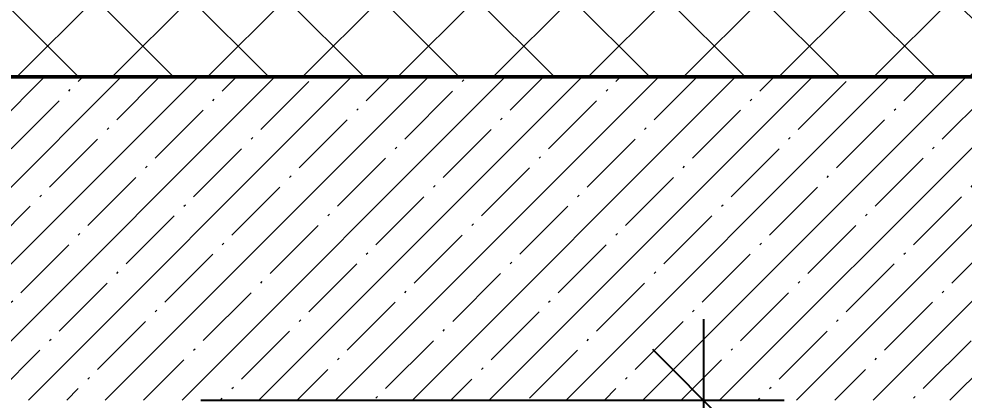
# Model space of a CAD drawing. Header units: millimetres. Extents: x -269418 to 201924, y -5890 to 98643.
# Drawn here: x 199949 to 200651, y 12280 to 12563 of the extents above; entities that cross this region are included whole.
import ezdxf

# ---------------------------------------------------------------- set-up
doc = ezdxf.new("R2010")
doc.units = ezdxf.units.MM
for name, color, linetype, lineweight in [('A-ANNO-DIMS', 7, 'Continuous', 9), ('A-FLOR-FNSH-1', 7, 'Continuous', 50), ('A-FLOR-PATT-1', 7, 'Continuous', 5), ('A-ROOF-PATT-1', 7, 'Continuous', 5)]:
    doc.layers.add(name, color=color, linetype=linetype, lineweight=lineweight)
doc.styles.add('ISOCPEUR_I_7', font='isocpeui.ttf', dxfattribs={"width": 0.9, "height": 100})
doc.dimstyles.new('ISO-2_0_0_9К_СРЕДНИЙ_4', dxfattribs={"dimscale": 304.8, "dimtxt": 99.598118, "dimasz": 0.246063, "dimexe": 0.19685, "dimexo": 0, "dimgap": 0, "dimtad": 1, "dimdec": 0, "dimzin": 0, "dimdsep": 46, "dimtxsty": 'ISOCPEUR_I_7', "dimblk1": 'OBLIQUE', "dimblk2": 'OBLIQUE', "dimsah": 1, "dimcen": 0.09, "dimdle": 0.19685, "dimazin": 0, "dimtfac": 1, "dimtdec": 4, "dimtix": 1, "dimtmove": 0, "dimatfit": 3, "dimfxl": 1, "dimtvp": 1, "dimtolj": 1, "dimtzin": 0, "dimarcsym": 2})

# ---------------------------------------------------------------- blocks, each defined once
blk = doc.blocks.new('_Oblique')
at = {"color": 0, "linetype": 'ByBlock', "lineweight": -2}
blk.add_line((-0.5, -0.5), (0.5, 0.5), dxfattribs=at)
blk = doc.blocks.new('DIMBLOCK577-АР1_1_Вид Б')
at = {"layer": 'A-ANNO-DIMS', "color": 0, "lineweight": -2, "transparency": 16777216}
for p, q in [((200457.59, 12340), (200457.59, 11410)), ((200084.46, 12280), (200517.59, 12280)), ((200487.68, 11470), (200397.59, 11470))]:
    blk.add_line(p, q, dxfattribs=at)
at = {"layer": 'Defpoints', "color": 0, "transparency": 16777216}
for p in [(200084.46, 12280), (200457.59, 11470), (200487.68, 11470)]:
    blk.add_point(p, dxfattribs=at)
at = {"layer": 'A-ANNO-DIMS', "color": 0, "lineweight": -2, "transparency": 16777216, "xscale": 75, "yscale": 75, "zscale": 75}
for p, rotation in [((200457.59, 12280), 90), ((200457.59, 11470), 270)]:
    blk.add_blockref('_Oblique', p, dxfattribs=dict(at, rotation=rotation))
at = {"layer": 'A-ANNO-DIMS', "color": 0, "transparency": 16777216, "insert": (200407.59, 11875), "char_height": 100, "width": 204.5592, "attachment_point": 5, "rotation": 90, "style": 'ISOCPEUR_I_7'}
blk.add_mtext('\\A1;810', dxfattribs=at)

msp = doc.modelspace()

# ---------------------------------------------------------------- hatches: boundary and pattern name
at = {"layer": 'A-FLOR-PATT-1'}
h = msp.add_hatch(dxfattribs=at)
h.set_pattern_fill('FP_144', color=256, style=0, pattern_type=2)
h.set_pattern_definition([(45, (199793.91, 4305), (-28.51267, 28.51267), []), (45, (199822.42, 4305), (-28.51267, 28.51267), [50.403, -10.081, 1.676, -8.404])])
h.paths.add_polyline_path([(200290.06, 12280), (201203.08, 12280), (201203.08, 12520), (199209.39, 12520), (199209.39, 12280), (199429.39, 12280)], flags=0)
at = {"layer": 'A-ROOF-PATT-1'}
h = msp.add_hatch(dxfattribs=at)
h.set_pattern_fill('FP_145', color=256, style=0, pattern_type=2)
h.set_pattern_definition([(45, (199793.91, 4305), (-35.35534, 35.35534), []), (135, (199793.91, 4305), (-35.35534, -35.35534), [])])
h.paths.add_polyline_path([(201203.08, 12520), (201203.08, 12578.18), (201053.08, 12653.18), (201106.71, 12680), (199459.39, 12680), (199459.39, 12520), (200290.06, 12520)], flags=0)

# ---------------------------------------------------------------- linework, layer by layer
at = {"layer": 'A-FLOR-FNSH-1'}
msp.add_line((201203.08, 12520), (199209.39, 12520), dxfattribs=at)

# ---------------------------------------------------------------- dimensions: what is measured, and where the dimension line sits
at = {"layer": 'A-ANNO-DIMS'}
dim = msp.add_linear_dim(base=(200457.59, 11470), p1=(200084.46, 12280), p2=(200487.68, 11470), angle=90, dimstyle='ISO-2_0_0_9К_СРЕДНИЙ_4', override={"dimpost": '<>', "dimfxl": 904.816132}, dxfattribs=at)
dim.commit()
dim.dimension.update_dxf_attribs({"geometry": 'DIMBLOCK577-АР1_1_Вид Б', "text_midpoint": (200407.59, 11875)})

doc.saveas('drawing.dxf')
